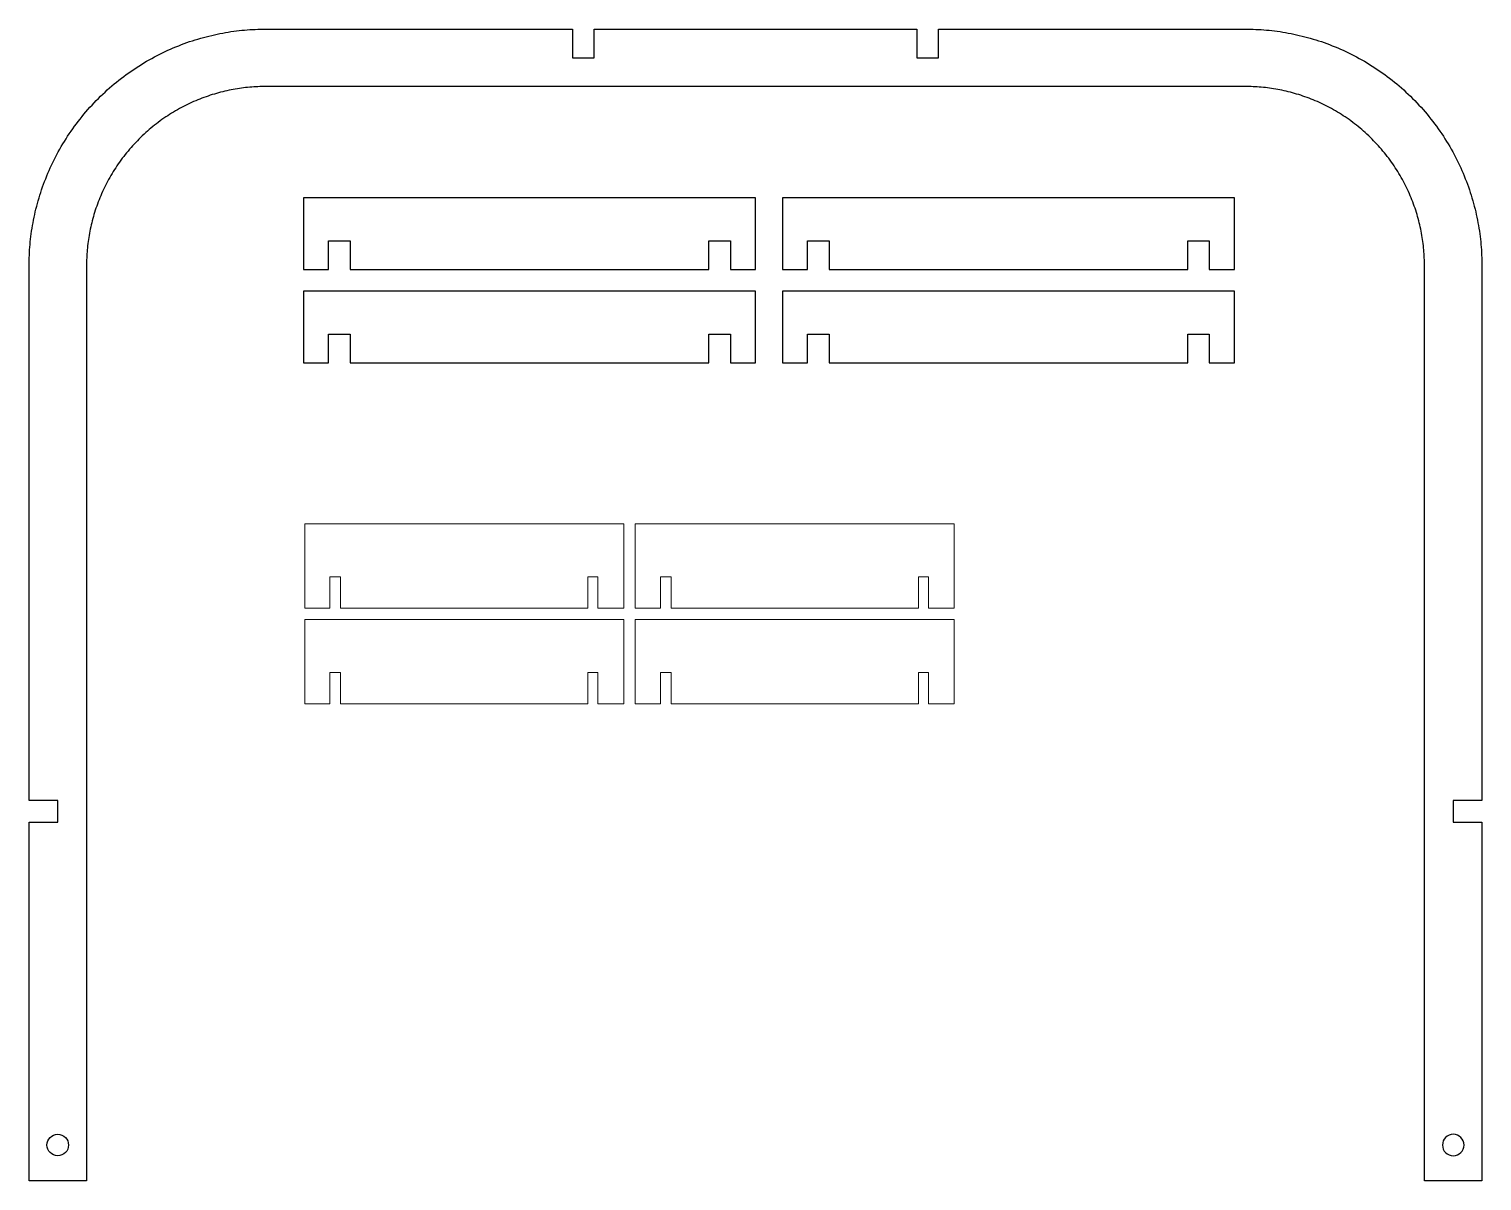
# Model space of a CAD drawing. Header units: millimetres. Extents: x -16 to 389, y -10 to 311.
import ezdxf

# ---------------------------------------------------------------- set-up
doc = ezdxf.new("R2010")
doc.units = ezdxf.units.MM
doc.layers.add('Default', color=18, linetype='Continuous', true_color=0x000000)

msp = doc.modelspace()

# ---------------------------------------------------------------- linework, layer by layer
at = {"layer": 'Default'}
for points in [[(135.5, 311), (135.5, 303), (141.5, 303), (141.5, 311)], [(231.5, 311), (231.5, 303), (237.5, 303), (237.5, 311)], [(323, 295), (186.5, 295), (50, 295)], [(0, 245), (0, -10), (-16, -10)], [(389, -10), (373, -10), (373, 245)], [(-16, 90), (-8, 90), (-8, 96), (-16, 96)], [(389, 96), (381, 96), (381, 90), (389, 90)]]:
    msp.add_lwpolyline(points, dxfattribs=at)
for points in [[(179.5, 244), (186.5, 244), (186.5, 264), (60.5, 264), (60.5, 244), (67.5, 244), (67.5, 252), (73.5, 252), (73.5, 244), (173.5, 244), (173.5, 252), (179.5, 252)], [(313, 244), (320, 244), (320, 264), (194, 264), (194, 244), (201, 244), (201, 252), (207, 252), (207, 244), (307, 244), (307, 252), (313, 252)], [(179.5, 218), (186.5, 218), (186.5, 238), (60.5, 238), (60.5, 218), (67.5, 218), (67.5, 226), (73.5, 226), (73.5, 218), (173.5, 218), (173.5, 226), (179.5, 226)], [(313, 218), (320, 218), (320, 238), (194, 238), (194, 218), (201, 218), (201, 226), (207, 226), (207, 218), (307, 218), (307, 226), (313, 226)]]:
    msp.add_lwpolyline(points, close=True, dxfattribs=at)
msp.add_circle((-8, 0), 3, dxfattribs=at)
at = {"layer": 'Default', "extrusion": (0, 0, -1)}
msp.add_circle((-381, 0), 3, dxfattribs=at)
at = {"layer": 'Default'}
for points in [[(-16, 245), (-16, 311), (50, 311)], [(323, 311), (389, 311), (389, 245)], [(50, 295), (0, 295), (0, 245)], [(373, 245), (373, 295), (323, 295)]]:
    msp.add_rational_spline(points, [1, 0.707106781187, 1], degree=2, dxfattribs=at)
for points in [[(50, 311), (92.75, 311), (135.5, 311)], [(141.5, 311), (164, 311), (186.5, 311)], [(186.5, 311), (209, 311), (231.5, 311)], [(237.5, 311), (280.25, 311), (323, 311)], [(-16, 96), (-16, 172.26283), (-16, 245)], [(389, 245), (389, 172.26283), (389, 96)], [(-16, -10), (-16, 40.73303), (-16, 90)], [(389, 90), (389, 40.73303), (389, -10)]]:
    msp.add_open_spline(points, degree=2, dxfattribs=at)
at = {"layer": 'Default', "color": 18, "lineweight": 9, "true_color": 0x000000}
for points in [[(67.85972, 173.0766), (67.85972, 173.0766), (60.85972, 173.0766), (60.85972, 173.0766)], [(60.85972, 173.0766), (60.85972, 173.0766), (60.85972, 149.6446), (60.85972, 149.6446)], [(70.85972, 173.0766), (70.85972, 173.0766), (67.85972, 173.0766), (67.85972, 173.0766)], [(128.24572, 173.0766), (128.24572, 173.0766), (70.85972, 173.0766), (70.85972, 173.0766)], [(139.75472, 173.0766), (139.75472, 173.0766), (128.24572, 173.0766), (128.24572, 173.0766)], [(142.75472, 173.0766), (142.75472, 173.0766), (139.75472, 173.0766), (139.75472, 173.0766)], [(149.75472, 173.0766), (149.75472, 173.0766), (142.75472, 173.0766), (142.75472, 173.0766)], [(149.75472, 149.6446), (149.75472, 149.6446), (149.75472, 173.0766), (149.75472, 173.0766)], [(160, 173.0766), (160, 173.0766), (153, 173.0766), (153, 173.0766)], [(153, 173.0766), (153, 173.0766), (153, 149.6446), (153, 149.6446)], [(163, 173.0766), (163, 173.0766), (160, 173.0766), (160, 173.0766)], [(220.386, 173.0766), (220.386, 173.0766), (163, 173.0766), (163, 173.0766)], [(231.895, 173.0766), (231.895, 173.0766), (220.386, 173.0766), (220.386, 173.0766)], [(234.895, 173.0766), (234.895, 173.0766), (231.895, 173.0766), (231.895, 173.0766)], [(241.895, 173.0766), (241.895, 173.0766), (234.895, 173.0766), (234.895, 173.0766)], [(241.895, 149.6446), (241.895, 149.6446), (241.895, 173.0766), (241.895, 173.0766)], [(67.85972, 149.6446), (67.85972, 149.6446), (67.85972, 158.3606), (67.85972, 158.3606)], [(67.85972, 158.3606), (67.85972, 158.3606), (70.85972, 158.3606), (70.85972, 158.3606)], [(70.85972, 158.3606), (70.85972, 158.3606), (70.85972, 149.6446), (70.85972, 149.6446)], [(139.75472, 149.6446), (139.75472, 149.6446), (139.75472, 158.3606), (139.75472, 158.3606)], [(139.75472, 158.3606), (139.75472, 158.3606), (142.55472, 158.3606), (142.55472, 158.3606)], [(142.55472, 158.3606), (142.55472, 158.3606), (142.55472, 149.6446), (142.55472, 149.6446)], [(160, 149.6446), (160, 149.6446), (160, 158.3606), (160, 158.3606)], [(160, 158.3606), (160, 158.3606), (163, 158.3606), (163, 158.3606)], [(163, 158.3606), (163, 158.3606), (163, 149.6446), (163, 149.6446)], [(231.895, 149.6446), (231.895, 149.6446), (231.895, 158.3606), (231.895, 158.3606)], [(231.895, 158.3606), (231.895, 158.3606), (234.695, 158.3606), (234.695, 158.3606)], [(234.695, 158.3606), (234.695, 158.3606), (234.695, 149.6446), (234.695, 149.6446)], [(60.85972, 149.6446), (60.85972, 149.6446), (67.35522, 149.6446), (67.35522, 149.6446)], [(67.85972, 146.432), (67.85972, 146.432), (60.85972, 146.432), (60.85972, 146.432)], [(60.85972, 146.432), (60.85972, 146.432), (60.85972, 123), (60.85972, 123)], [(67.35522, 149.6446), (67.35522, 149.6446), (67.85972, 149.6446), (67.85972, 149.6446)], [(70.85972, 146.432), (70.85972, 146.432), (67.85972, 146.432), (67.85972, 146.432)], [(70.85972, 149.6446), (70.85972, 149.6446), (128.24572, 149.6446), (128.24572, 149.6446)], [(128.24572, 146.432), (128.24572, 146.432), (70.85972, 146.432), (70.85972, 146.432)], [(128.24572, 149.6446), (128.24572, 149.6446), (139.75472, 149.6446), (139.75472, 149.6446)], [(139.75472, 146.432), (139.75472, 146.432), (128.24572, 146.432), (128.24572, 146.432)], [(142.75472, 146.432), (142.75472, 146.432), (139.75472, 146.432), (139.75472, 146.432)], [(142.55472, 149.6446), (142.55472, 149.6446), (143.42732, 149.6446), (143.42732, 149.6446)], [(149.75472, 146.432), (149.75472, 146.432), (142.75472, 146.432), (142.75472, 146.432)], [(143.42732, 149.6446), (143.42732, 149.6446), (149.75472, 149.6446), (149.75472, 149.6446)], [(149.75472, 123), (149.75472, 123), (149.75472, 146.432), (149.75472, 146.432)], [(153, 149.6446), (153, 149.6446), (159.4955, 149.6446), (159.4955, 149.6446)], [(160, 146.432), (160, 146.432), (153, 146.432), (153, 146.432)], [(153, 146.432), (153, 146.432), (153, 123), (153, 123)], [(159.4955, 149.6446), (159.4955, 149.6446), (160, 149.6446), (160, 149.6446)], [(163, 146.432), (163, 146.432), (160, 146.432), (160, 146.432)], [(163, 149.6446), (163, 149.6446), (220.386, 149.6446), (220.386, 149.6446)], [(220.386, 146.432), (220.386, 146.432), (163, 146.432), (163, 146.432)], [(220.386, 149.6446), (220.386, 149.6446), (231.895, 149.6446), (231.895, 149.6446)], [(231.895, 146.432), (231.895, 146.432), (220.386, 146.432), (220.386, 146.432)], [(234.895, 146.432), (234.895, 146.432), (231.895, 146.432), (231.895, 146.432)], [(234.695, 149.6446), (234.695, 149.6446), (235.5676, 149.6446), (235.5676, 149.6446)], [(241.895, 146.432), (241.895, 146.432), (234.895, 146.432), (234.895, 146.432)], [(235.5676, 149.6446), (235.5676, 149.6446), (241.895, 149.6446), (241.895, 149.6446)], [(241.895, 123), (241.895, 123), (241.895, 146.432), (241.895, 146.432)], [(67.85972, 123), (67.85972, 123), (67.85972, 131.716), (67.85972, 131.716)], [(67.85972, 131.716), (67.85972, 131.716), (70.85972, 131.716), (70.85972, 131.716)], [(70.85972, 131.716), (70.85972, 131.716), (70.85972, 123), (70.85972, 123)], [(139.75472, 123), (139.75472, 123), (139.75472, 131.716), (139.75472, 131.716)], [(139.75472, 131.716), (139.75472, 131.716), (142.55472, 131.716), (142.55472, 131.716)], [(142.55472, 131.716), (142.55472, 131.716), (142.55472, 123), (142.55472, 123)], [(160, 123), (160, 123), (160, 131.716), (160, 131.716)], [(160, 131.716), (160, 131.716), (163, 131.716), (163, 131.716)], [(163, 131.716), (163, 131.716), (163, 123), (163, 123)], [(231.895, 123), (231.895, 123), (231.895, 131.716), (231.895, 131.716)], [(231.895, 131.716), (231.895, 131.716), (234.695, 131.716), (234.695, 131.716)], [(234.695, 131.716), (234.695, 131.716), (234.695, 123), (234.695, 123)], [(60.85972, 123), (60.85972, 123), (67.35522, 123), (67.35522, 123)], [(67.35522, 123), (67.35522, 123), (67.85972, 123), (67.85972, 123)], [(70.85972, 123), (70.85972, 123), (128.24572, 123), (128.24572, 123)], [(128.24572, 123), (128.24572, 123), (139.75472, 123), (139.75472, 123)], [(142.55472, 123), (142.55472, 123), (143.42732, 123), (143.42732, 123)], [(143.42732, 123), (143.42732, 123), (149.75472, 123), (149.75472, 123)], [(153, 123), (153, 123), (159.4955, 123), (159.4955, 123)], [(159.4955, 123), (159.4955, 123), (160, 123), (160, 123)], [(163, 123), (163, 123), (220.386, 123), (220.386, 123)], [(220.386, 123), (220.386, 123), (231.895, 123), (231.895, 123)], [(234.695, 123), (234.695, 123), (235.5676, 123), (235.5676, 123)], [(235.5676, 123), (235.5676, 123), (241.895, 123), (241.895, 123)]]:
    msp.add_open_spline(points, degree=3, dxfattribs=at)

doc.saveas('drawing.dxf')
